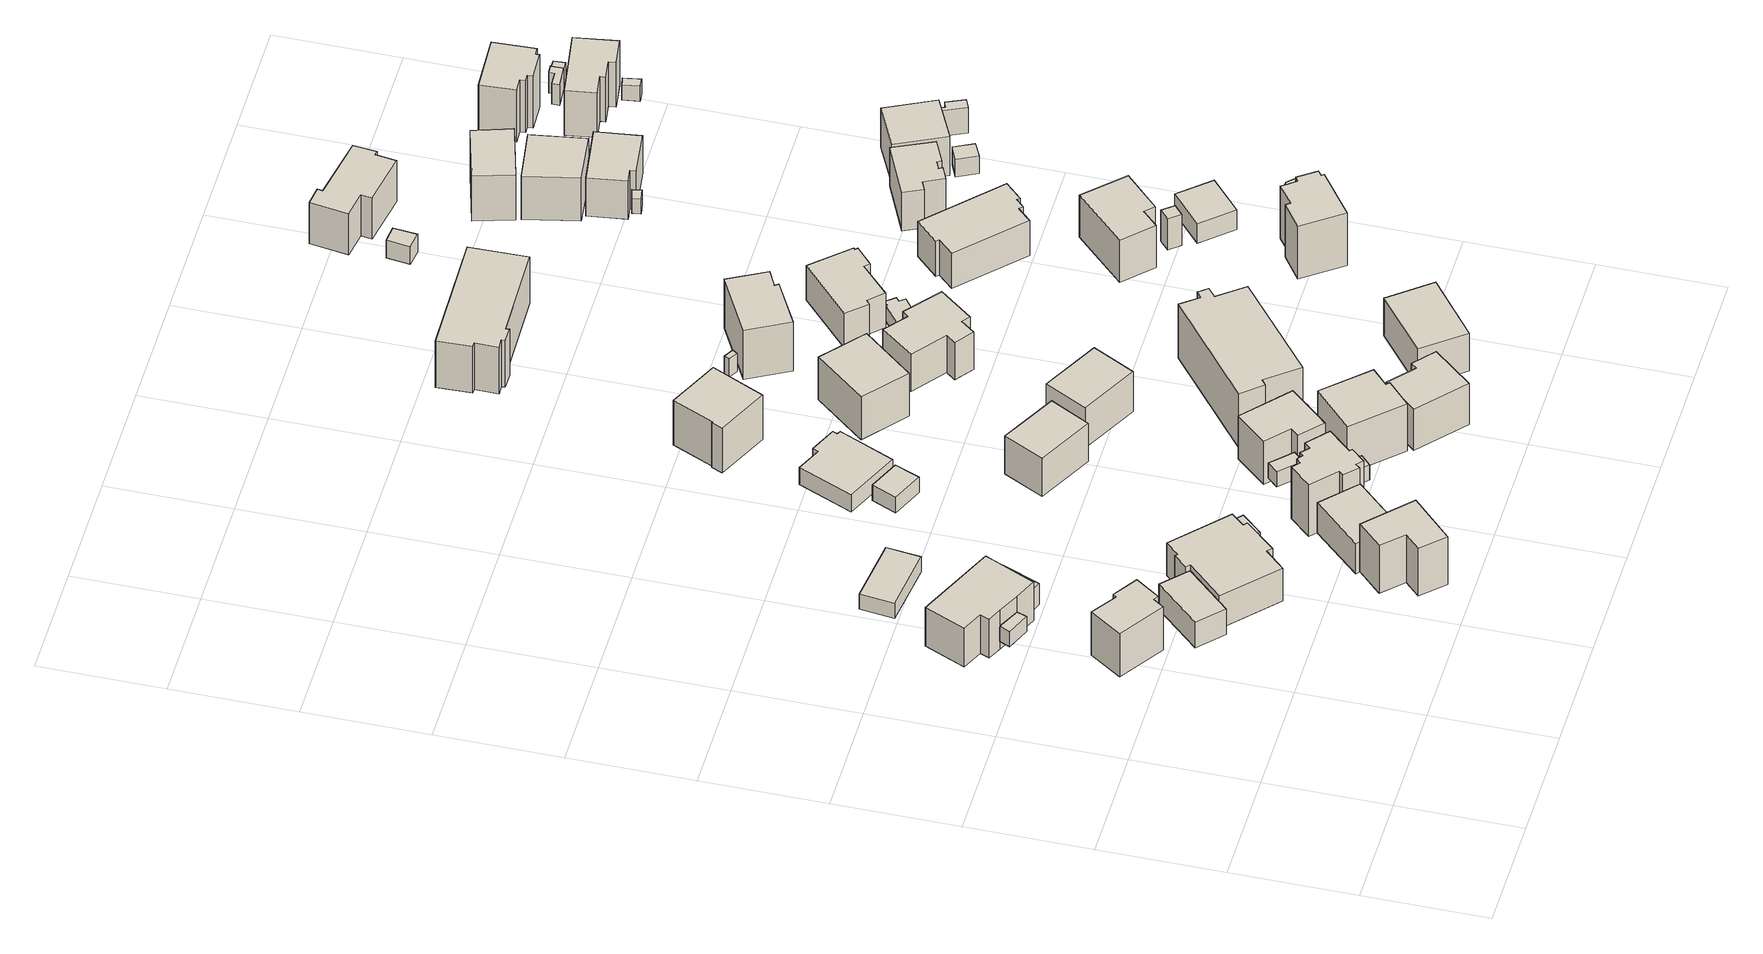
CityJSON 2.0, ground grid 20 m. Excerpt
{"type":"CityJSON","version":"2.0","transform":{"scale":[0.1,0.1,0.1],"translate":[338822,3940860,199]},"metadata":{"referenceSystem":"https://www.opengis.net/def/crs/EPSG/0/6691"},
"CityObjects":{
"building1":{"type":"Building","attributes":{"usage":"411","measuredHeight":9.3,"storeysAboveGround":2,"BuildingIDAttribute.prefecture":"14","BuildingIDAttribute.city":"14151","BuildingDetailAttribute.totalFloorArea":100.69,"BuildingDetailAttribute.buildingFootprintArea":50.34,"BuildingDetailAttribute.buildingStructureType":"601","BuildingDetailAttribute.buildingStructureOrgType":"1","BuildingDetailAttribute.orgUsage":"10","BuildingDetailAttribute.surveyYear":2015},"geometry":[{"type":"Solid","lod":"1","boundaries":[[[[0,1,2,3,4,5,6,7]],[[6,8,9,7]],[[5,10,8,6]],[[4,11,10,5]],[[3,12,11,4]],[[2,13,12,3]],[[1,14,13,2]],[[0,15,14,1]],[[7,9,15,0]],[[8,10,11,12,13,14,15,9]]]]}]},
"building2":{"type":"Building","attributes":{"BuildingIDAttribute.prefecture":"14","BuildingIDAttribute.city":"14151","BuildingDetailAttribute.surveyYear":2015},"geometry":[{"type":"Solid","lod":"1","boundaries":[[[[16,17,18,19]],[[18,20,21,19]],[[17,22,20,18]],[[16,23,22,17]],[[19,21,23,16]],[[20,22,23,21]]]]}]},
"building3":{"type":"Building","attributes":{"usage":"422","measuredHeight":5.5,"storeysAboveGround":2,"BuildingIDAttribute.prefecture":"14","BuildingIDAttribute.city":"14151","BuildingDetailAttribute.totalFloorArea":86.58,"BuildingDetailAttribute.buildingFootprintArea":43.29,"BuildingDetailAttribute.buildingStructureType":"601","BuildingDetailAttribute.buildingStructureOrgType":"1","BuildingDetailAttribute.orgUsage":"137","BuildingDetailAttribute.surveyYear":2015},"geometry":[{"type":"Solid","lod":"1","boundaries":[[[[24,25,26,27,28,29]],[[28,30,31,29]],[[27,32,30,28]],[[26,33,32,27]],[[25,34,33,26]],[[24,35,34,25]],[[29,31,35,24]],[[30,32,33,34,35,31]]]]}]},
"building4":{"type":"Building","attributes":{"usage":"411","measuredHeight":10.2,"storeysAboveGround":2,"BuildingIDAttribute.prefecture":"14","BuildingIDAttribute.city":"14151","BuildingDetailAttribute.totalFloorArea":198.02,"BuildingDetailAttribute.buildingFootprintArea":99.01,"BuildingDetailAttribute.buildingStructureType":"601","BuildingDetailAttribute.buildingStructureOrgType":"1","BuildingDetailAttribute.orgUsage":"10","BuildingDetailAttribute.surveyYear":2015},"geometry":[{"type":"Solid","lod":"1","boundaries":[[[[36,37,38,39,40,41,42,43,44,45]],[[44,46,47,45]],[[43,48,46,44]],[[42,49,48,43]],[[41,50,49,42]],[[40,51,50,41]],[[39,52,51,40]],[[38,53,52,39]],[[37,54,53,38]],[[36,55,54,37]],[[45,47,55,36]],[[46,48,49,50,51,52,53,54,55,47]]]]}]},
"building5":{"type":"Building","attributes":{"measuredHeight":7.1,"BuildingIDAttribute.prefecture":"14","BuildingIDAttribute.city":"14151","BuildingDetailAttribute.surveyYear":2015},"geometry":[{"type":"Solid","lod":"1","boundaries":[[[[56,57,58,59]],[[58,60,61,59]],[[57,62,60,58]],[[56,63,62,57]],[[59,61,63,56]],[[60,62,63,61]]]]}]},
"building6":{"type":"Building","attributes":{"usage":"422","measuredHeight":8.3,"storeysAboveGround":2,"BuildingIDAttribute.prefecture":"14","BuildingIDAttribute.city":"14151","BuildingDetailAttribute.totalFloorArea":272.08,"BuildingDetailAttribute.buildingFootprintArea":136.04,"BuildingDetailAttribute.buildingStructureType":"601","BuildingDetailAttribute.buildingStructureOrgType":"1","BuildingDetailAttribute.orgUsage":"137","BuildingDetailAttribute.surveyYear":2015},"geometry":[{"type":"Solid","lod":"1","boundaries":[[[[64,65,66,67,68,69,70,71,72,73,74,75]],[[74,76,77,75]],[[73,78,76,74]],[[72,79,78,73]],[[71,80,79,72]],[[70,81,80,71]],[[69,82,81,70]],[[68,83,82,69]],[[67,84,83,68]],[[66,85,84,67]],[[65,86,85,66]],[[64,87,86,65]],[[75,77,87,64]],[[76,78,79,80,81,82,83,84,85,86,87,77]]]]}]},
"building7":{"type":"Building","attributes":{"measuredHeight":4.7,"BuildingIDAttribute.prefecture":"14","BuildingIDAttribute.city":"14151","BuildingDetailAttribute.surveyYear":2015},"geometry":[{"type":"Solid","lod":"1","boundaries":[[[[88,89,90,91]],[[90,92,93,91]],[[89,94,92,90]],[[88,95,94,89]],[[91,93,95,88]],[[92,94,95,93]]]]}]},
"building8":{"type":"Building","attributes":{"usage":"411","measuredHeight":10.5,"storeysAboveGround":2,"BuildingIDAttribute.prefecture":"14","BuildingIDAttribute.city":"14151","BuildingDetailAttribute.totalFloorArea":117.93,"BuildingDetailAttribute.buildingFootprintArea":58.97,"BuildingDetailAttribute.buildingStructureType":"601","BuildingDetailAttribute.buildingStructureOrgType":"1","BuildingDetailAttribute.orgUsage":"10","BuildingDetailAttribute.surveyYear":2015},"geometry":[{"type":"Solid","lod":"1","boundaries":[[[[96,97,98,99,100,101]],[[100,102,103,101]],[[99,104,102,100]],[[98,105,104,99]],[[97,106,105,98]],[[96,107,106,97]],[[101,103,107,96]],[[102,104,105,106,107,103]]]]}]},
"building9":{"type":"Building","attributes":{"usage":"413","storeysAboveGround":1,"BuildingIDAttribute.prefecture":"14","BuildingIDAttribute.city":"14151","BuildingDetailAttribute.totalFloorArea":49.87,"BuildingDetailAttribute.buildingFootprintArea":49.87,"BuildingDetailAttribute.buildingStructureType":"601","BuildingDetailAttribute.buildingStructureOrgType":"1","BuildingDetailAttribute.orgUsage":"30","BuildingDetailAttribute.surveyYear":2015},"geometry":[{"type":"Solid","lod":"1","boundaries":[[[[108,109,110,111]],[[110,112,113,111]],[[109,114,112,110]],[[108,115,114,109]],[[111,113,115,108]],[[112,114,115,113]]]]}]},
"building10":{"type":"Building","attributes":{"measuredHeight":5.4,"BuildingIDAttribute.prefecture":"14","BuildingIDAttribute.city":"14151","BuildingDetailAttribute.surveyYear":2015},"geometry":[{"type":"Solid","lod":"1","boundaries":[[[[116,117,118,119,120,121]],[[120,122,123,121]],[[119,124,122,120]],[[118,125,124,119]],[[117,126,125,118]],[[116,127,126,117]],[[121,123,127,116]],[[122,124,125,126,127,123]]]]}]},
"building11":{"type":"Building","attributes":{"usage":"411","measuredHeight":7.2,"storeysAboveGround":1,"BuildingIDAttribute.prefecture":"14","BuildingIDAttribute.city":"14151","BuildingDetailAttribute.totalFloorArea":69.84,"BuildingDetailAttribute.buildingFootprintArea":69.84,"BuildingDetailAttribute.buildingStructureType":"601","BuildingDetailAttribute.buildingStructureOrgType":"1","BuildingDetailAttribute.orgUsage":"10","BuildingDetailAttribute.surveyYear":2015},"geometry":[{"type":"Solid","lod":"1","boundaries":[[[[128,129,130,131]],[[130,132,133,131]],[[129,134,132,130]],[[128,135,134,129]],[[131,133,135,128]],[[132,134,135,133]]]]}]},
"building12":{"type":"Building","attributes":{"usage":"411","measuredHeight":11.3,"storeysAboveGround":2,"BuildingIDAttribute.prefecture":"14","BuildingIDAttribute.city":"14151","BuildingDetailAttribute.totalFloorArea":107.48,"BuildingDetailAttribute.buildingFootprintArea":53.74,"BuildingDetailAttribute.buildingStructureType":"601","BuildingDetailAttribute.buildingStructureOrgType":"1","BuildingDetailAttribute.orgUsage":"10","BuildingDetailAttribute.surveyYear":2015},"geometry":[{"type":"Solid","lod":"1","boundaries":[[[[136,137,138,139,140,141,142,143,144,145,146,147,148,149,150,151]],[[150,152,153,151]],[[149,154,152,150]],[[148,155,154,149]],[[147,156,155,148]],[[146,157,156,147]],[[145,158,157,146]],[[144,159,158,145]],[[143,160,159,144]],[[142,161,160,143]],[[141,162,161,142]],[[140,163,162,141]],[[139,164,163,140]],[[138,165,164,139]],[[137,166,165,138]],[[136,167,166,137]],[[151,153,167,136]],[[152,154,155,156,157,158,159,160,161,162,163,164,165,166,167,153]]]]}]},
"building13":{"type":"Building","attributes":{"BuildingIDAttribute.prefecture":"14","BuildingIDAttribute.city":"14151","BuildingDetailAttribute.surveyYear":2015},"geometry":[{"type":"Solid","lod":"1","boundaries":[[[[168,169,170,171]],[[170,172,173,171]],[[169,174,172,170]],[[168,175,174,169]],[[171,173,175,168]],[[172,174,175,173]]]]}]},
"building14":{"type":"Building","attributes":{"usage":"413","measuredHeight":3.4,"storeysAboveGround":1,"BuildingIDAttribute.prefecture":"14","BuildingIDAttribute.city":"14151","BuildingDetailAttribute.totalFloorArea":21.57,"BuildingDetailAttribute.buildingFootprintArea":21.57,"BuildingDetailAttribute.buildingStructureType":"610","BuildingDetailAttribute.buildingStructureOrgType":"2","BuildingDetailAttribute.orgUsage":"30","BuildingDetailAttribute.surveyYear":2015},"geometry":[{"type":"Solid","lod":"1","boundaries":[[[[176,177,178,179]],[[178,180,181,179]],[[177,182,180,178]],[[176,183,182,177]],[[179,181,183,176]],[[180,182,183,181]]]]}]},
"building15":{"type":"Building","attributes":{"BuildingIDAttribute.prefecture":"14","BuildingIDAttribute.city":"14151","BuildingDetailAttribute.surveyYear":2015},"geometry":[{"type":"Solid","lod":"1","boundaries":[[[[184,185,186,187]],[[186,188,189,187]],[[185,190,188,186]],[[184,191,190,185]],[[187,189,191,184]],[[188,190,191,189]]]]}]},
"building16":{"type":"Building","attributes":{"measuredHeight":8.6,"BuildingIDAttribute.prefecture":"14","BuildingIDAttribute.city":"14151","BuildingDetailAttribute.surveyYear":2015},"geometry":[{"type":"Solid","lod":"1","boundaries":[[[[192,193,194,195]],[[194,196,197,195]],[[193,198,196,194]],[[192,199,198,193]],[[195,197,199,192]],[[196,198,199,197]]]]}]},
"building17":{"type":"Building","attributes":{"usage":"413","measuredHeight":4,"storeysAboveGround":1,"BuildingIDAttribute.prefecture":"14","BuildingIDAttribute.city":"14151","BuildingDetailAttribute.totalFloorArea":89.28,"BuildingDetailAttribute.buildingFootprintArea":89.28,"BuildingDetailAttribute.buildingStructureType":"610","BuildingDetailAttribute.buildingStructureOrgType":"2","BuildingDetailAttribute.orgUsage":"30","BuildingDetailAttribute.surveyYear":2015},"geometry":[{"type":"Solid","lod":"1","boundaries":[[[[200,201,202,203,204,205,206,207]],[[206,208,209,207]],[[205,210,208,206]],[[204,211,210,205]],[[203,212,211,204]],[[202,213,212,203]],[[201,214,213,202]],[[200,215,214,201]],[[207,209,215,200]],[[208,210,211,212,213,214,215,209]]]]}]},
"building18":{"type":"Building","attributes":{"usage":"411","measuredHeight":9.5,"storeysAboveGround":2,"BuildingIDAttribute.prefecture":"14","BuildingIDAttribute.city":"14151","BuildingDetailAttribute.totalFloorArea":118.84,"BuildingDetailAttribute.buildingFootprintArea":59.42,"BuildingDetailAttribute.buildingStructureType":"601","BuildingDetailAttribute.buildingStructureOrgType":"1","BuildingDetailAttribute.orgUsage":"10","BuildingDetailAttribute.surveyYear":2015},"geometry":[{"type":"Solid","lod":"1","boundaries":[[[[216,217,218,219,220,221]],[[220,222,223,221]],[[219,224,222,220]],[[218,225,224,219]],[[217,226,225,218]],[[216,227,226,217]],[[221,223,227,216]],[[222,224,225,226,227,223]]]]}]},
"building19":{"type":"Building","attributes":{"measuredHeight":5.6,"BuildingIDAttribute.prefecture":"14","BuildingIDAttribute.city":"14151","BuildingDetailAttribute.surveyYear":2015},"geometry":[{"type":"Solid","lod":"1","boundaries":[[[[228,229,230,231]],[[230,232,233,231]],[[229,234,232,230]],[[228,235,234,229]],[[231,233,235,228]],[[232,234,235,233]]]]}]},
"building20":{"type":"Building","attributes":{"usage":"411","measuredHeight":10.8,"storeysAboveGround":2,"BuildingIDAttribute.prefecture":"14","BuildingIDAttribute.city":"14151","BuildingDetailAttribute.totalFloorArea":142.81,"BuildingDetailAttribute.buildingFootprintArea":71.41,"BuildingDetailAttribute.buildingStructureType":"601","BuildingDetailAttribute.buildingStructureOrgType":"1","BuildingDetailAttribute.orgUsage":"10","BuildingDetailAttribute.surveyYear":2015},"geometry":[{"type":"Solid","lod":"1","boundaries":[[[[236,237,238,239,240,241]],[[240,242,243,241]],[[239,244,242,240]],[[238,245,244,239]],[[237,246,245,238]],[[236,247,246,237]],[[241,243,247,236]],[[242,244,245,246,247,243]]]]}]},
"building21":{"type":"Building","attributes":{"measuredHeight":8.9,"BuildingIDAttribute.prefecture":"14","BuildingIDAttribute.city":"14151","BuildingDetailAttribute.surveyYear":2015},"geometry":[{"type":"Solid","lod":"1","boundaries":[[[[248,249,250,251]],[[250,252,253,251]],[[249,254,252,250]],[[248,255,254,249]],[[251,253,255,248]],[[252,254,255,253]]]]}]},
"building22":{"type":"Building","attributes":{"usage":"411","measuredHeight":9.4,"storeysAboveGround":1,"BuildingIDAttribute.prefecture":"14","BuildingIDAttribute.city":"14151","BuildingDetailAttribute.totalFloorArea":76.81,"BuildingDetailAttribute.buildingFootprintArea":76.81,"BuildingDetailAttribute.buildingStructureType":"601","BuildingDetailAttribute.buildingStructureOrgType":"1","BuildingDetailAttribute.orgUsage":"10","BuildingDetailAttribute.surveyYear":2015},"geometry":[{"type":"Solid","lod":"1","boundaries":[[[[256,257,258,259,260,261]],[[260,262,263,261]],[[259,264,262,260]],[[258,265,264,259]],[[257,266,265,258]],[[256,267,266,257]],[[261,263,267,256]],[[262,264,265,266,267,263]]]]}]},
"building23":{"type":"Building","attributes":{"usage":"411","measuredHeight":9.3,"storeysAboveGround":2,"BuildingIDAttribute.prefecture":"14","BuildingIDAttribute.city":"14151","BuildingDetailAttribute.totalFloorArea":123.67,"BuildingDetailAttribute.buildingFootprintArea":61.84,"BuildingDetailAttribute.buildingStructureType":"601","BuildingDetailAttribute.buildingStructureOrgType":"1","BuildingDetailAttribute.orgUsage":"10","BuildingDetailAttribute.surveyYear":2015},"geometry":[{"type":"Solid","lod":"1","boundaries":[[[[268,269,270,271,272,273]],[[272,274,275,273]],[[271,276,274,272]],[[270,277,276,271]],[[269,278,277,270]],[[268,279,278,269]],[[273,275,279,268]],[[274,276,277,278,279,275]]]]}]},
"building24":{"type":"Building","attributes":{"usage":"411","measuredHeight":8.7,"storeysAboveGround":2,"BuildingIDAttribute.prefecture":"14","BuildingIDAttribute.city":"14151","BuildingDetailAttribute.totalFloorArea":173.28,"BuildingDetailAttribute.buildingFootprintArea":86.64,"BuildingDetailAttribute.buildingStructureType":"601","BuildingDetailAttribute.buildingStructureOrgType":"1","BuildingDetailAttribute.orgUsage":"10","BuildingDetailAttribute.surveyYear":2015},"geometry":[{"type":"Solid","lod":"1","boundaries":[[[[280,281,282,283]],[[282,284,285,283]],[[281,286,284,282]],[[280,287,286,281]],[[283,285,287,280]],[[284,286,287,285]]]]}]},
"building25":{"type":"Building","attributes":{"usage":"412","measuredHeight":11.8,"storeysAboveGround":2,"BuildingIDAttribute.prefecture":"14","BuildingIDAttribute.city":"14151","BuildingDetailAttribute.totalFloorArea":328.02,"BuildingDetailAttribute.buildingFootprintArea":164.01,"BuildingDetailAttribute.buildingStructureType":"601","BuildingDetailAttribute.buildingStructureOrgType":"1","BuildingDetailAttribute.orgUsage":"20","BuildingDetailAttribute.surveyYear":2015},"geometry":[{"type":"Solid","lod":"1","boundaries":[[[[288,289,290,291,292,293,294,295,296,297]],[[296,298,299,297]],[[295,300,298,296]],[[294,301,300,295]],[[293,302,301,294]],[[292,303,302,293]],[[291,304,303,292]],[[290,305,304,291]],[[289,306,305,290]],[[288,307,306,289]],[[297,299,307,288]],[[298,300,301,302,303,304,305,306,307,299]]]]}]},
"building26":{"type":"Building","attributes":{"usage":"411","measuredHeight":8,"storeysAboveGround":2,"BuildingIDAttribute.prefecture":"14","BuildingIDAttribute.city":"14151","BuildingDetailAttribute.totalFloorArea":133.19,"BuildingDetailAttribute.buildingFootprintArea":66.59,"BuildingDetailAttribute.buildingStructureType":"601","BuildingDetailAttribute.buildingStructureOrgType":"1","BuildingDetailAttribute.orgUsage":"10","BuildingDetailAttribute.surveyYear":2015},"geometry":[{"type":"Solid","lod":"1","boundaries":[[[[308,309,310,311,312,313,314,315,316,317]],[[316,318,319,317]],[[315,320,318,316]],[[314,321,320,315]],[[313,322,321,314]],[[312,323,322,313]],[[311,324,323,312]],[[310,325,324,311]],[[309,326,325,310]],[[308,327,326,309]],[[317,319,327,308]],[[318,320,321,322,323,324,325,326,327,319]]]]}]},
"building27":{"type":"Building","attributes":{"measuredHeight":3.8,"BuildingIDAttribute.prefecture":"14","BuildingIDAttribute.city":"14151","BuildingDetailAttribute.surveyYear":2015},"geometry":[{"type":"Solid","lod":"1","boundaries":[[[[328,329,330,331]],[[330,332,333,331]],[[329,334,332,330]],[[328,335,334,329]],[[331,333,335,328]],[[332,334,335,333]]]]}]},
"building28":{"type":"Building","attributes":{"usage":"411","measuredHeight":8.6,"storeysAboveGround":2,"BuildingIDAttribute.prefecture":"14","BuildingIDAttribute.city":"14151","BuildingDetailAttribute.totalFloorArea":126.81,"BuildingDetailAttribute.buildingFootprintArea":63.41,"BuildingDetailAttribute.buildingStructureType":"610","BuildingDetailAttribute.buildingStructureOrgType":"2","BuildingDetailAttribute.orgUsage":"10","BuildingDetailAttribute.surveyYear":2015},"geometry":[{"type":"Solid","lod":"1","boundaries":[[[[336,337,338,339]],[[338,340,341,339]],[[337,342,340,338]],[[336,343,342,337]],[[339,341,343,336]],[[340,342,343,341]]]]}]},
"building29":{"type":"Building","attributes":{"usage":"411","measuredHeight":10.7,"storeysAboveGround":2,"BuildingIDAttribute.prefecture":"14","BuildingIDAttribute.city":"14151","BuildingDetailAttribute.totalFloorArea":135.69,"BuildingDetailAttribute.buildingFootprintArea":67.85,"BuildingDetailAttribute.buildingStructureType":"601","BuildingDetailAttribute.buildingStructureOrgType":"1","BuildingDetailAttribute.orgUsage":"10","BuildingDetailAttribute.surveyYear":2015},"geometry":[{"type":"Solid","lod":"1","boundaries":[[[[344,345,346,347,348,349]],[[348,350,351,349]],[[347,352,350,348]],[[346,353,352,347]],[[345,354,353,346]],[[344,355,354,345]],[[349,351,355,344]],[[350,352,353,354,355,351]]]]}]},
"building30":{"type":"Building","attributes":{"measuredHeight":3.4,"BuildingIDAttribute.prefecture":"14","BuildingIDAttribute.city":"14151","BuildingDetailAttribute.surveyYear":2015},"geometry":[{"type":"Solid","lod":"1","boundaries":[[[[356,357,358,359,360,361,362,363]],[[362,364,365,363]],[[361,366,364,362]],[[360,367,366,361]],[[359,368,367,360]],[[358,369,368,359]],[[357,370,369,358]],[[356,371,370,357]],[[363,365,371,356]],[[364,366,367,368,369,370,371,365]]]]}]},
"building31":{"type":"Building","attributes":{"usage":"411","measuredHeight":7.6,"storeysAboveGround":2,"BuildingIDAttribute.prefecture":"14","BuildingIDAttribute.city":"14151","BuildingDetailAttribute.totalFloorArea":142.89,"BuildingDetailAttribute.buildingFootprintArea":71.44,"BuildingDetailAttribute.buildingStructureType":"601","BuildingDetailAttribute.buildingStructureOrgType":"1","BuildingDetailAttribute.orgUsage":"10","BuildingDetailAttribute.surveyYear":2015},"geometry":[{"type":"Solid","lod":"1","boundaries":[[[[372,373,374,375,376,377,378,379,380,381]],[[380,382,383,381]],[[379,384,382,380]],[[378,385,384,379]],[[377,386,385,378]],[[376,387,386,377]],[[375,388,387,376]],[[374,389,388,375]],[[373,390,389,374]],[[372,391,390,373]],[[381,383,391,372]],[[382,384,385,386,387,388,389,390,391,383]]]]}]},
"building32":{"type":"Building","attributes":{"usage":"412","measuredHeight":10.3,"storeysAboveGround":2,"BuildingIDAttribute.prefecture":"14","BuildingIDAttribute.city":"14151","BuildingDetailAttribute.totalFloorArea":315.94,"BuildingDetailAttribute.buildingFootprintArea":157.97,"BuildingDetailAttribute.buildingStructureType":"601","BuildingDetailAttribute.buildingStructureOrgType":"1","BuildingDetailAttribute.orgUsage":"20","BuildingDetailAttribute.surveyYear":2015},"geometry":[{"type":"Solid","lod":"1","boundaries":[[[[392,393,394,395,396,397,398,399,400,401]],[[400,402,403,401]],[[399,404,402,400]],[[398,405,404,399]],[[397,406,405,398]],[[396,407,406,397]],[[395,408,407,396]],[[394,409,408,395]],[[393,410,409,394]],[[392,411,410,393]],[[401,403,411,392]],[[402,404,405,406,407,408,409,410,411,403]]]]}]},
"building33":{"type":"Building","attributes":{"usage":"411","measuredHeight":8,"storeysAboveGround":2,"BuildingIDAttribute.prefecture":"14","BuildingIDAttribute.city":"14151","BuildingDetailAttribute.totalFloorArea":203.5,"BuildingDetailAttribute.buildingFootprintArea":101.75,"BuildingDetailAttribute.buildingStructureType":"601","BuildingDetailAttribute.buildingStructureOrgType":"1","BuildingDetailAttribute.orgUsage":"10","BuildingDetailAttribute.surveyYear":2015},"geometry":[{"type":"Solid","lod":"1","boundaries":[[[[412,413,414,415,416,417,418,419,420,421]],[[420,422,423,421]],[[419,424,422,420]],[[418,425,424,419]],[[417,426,425,418]],[[416,427,426,417]],[[415,428,427,416]],[[414,429,428,415]],[[413,430,429,414]],[[412,431,430,413]],[[421,423,431,412]],[[422,424,425,426,427,428,429,430,431,423]]]]}]},
"building34":{"type":"Building","attributes":{"usage":"411","measuredHeight":9.1,"storeysAboveGround":2,"BuildingIDAttribute.prefecture":"14","BuildingIDAttribute.city":"14151","BuildingDetailAttribute.totalFloorArea":142.99,"BuildingDetailAttribute.buildingFootprintArea":71.5,"BuildingDetailAttribute.buildingStructureType":"601","BuildingDetailAttribute.buildingStructureOrgType":"1","BuildingDetailAttribute.orgUsage":"10","BuildingDetailAttribute.surveyYear":2015},"geometry":[{"type":"Solid","lod":"1","boundaries":[[[[432,433,434,435,436,437]],[[436,438,439,437]],[[435,440,438,436]],[[434,441,440,435]],[[433,442,441,434]],[[432,443,442,433]],[[437,439,443,432]],[[438,440,441,442,443,439]]]]}]},
"building35":{"type":"Building","attributes":{"measuredHeight":6.5,"BuildingIDAttribute.prefecture":"14","BuildingIDAttribute.city":"14151","BuildingDetailAttribute.surveyYear":2015},"geometry":[{"type":"Solid","lod":"1","boundaries":[[[[444,445,446,447]],[[446,448,449,447]],[[445,450,448,446]],[[444,451,450,445]],[[447,449,451,444]],[[448,450,451,449]]]]}]},
"building36":{"type":"Building","attributes":{"usage":"411","measuredHeight":11.1,"storeysAboveGround":2,"BuildingIDAttribute.prefecture":"14","BuildingIDAttribute.city":"14151","BuildingDetailAttribute.totalFloorArea":113.85,"BuildingDetailAttribute.buildingFootprintArea":56.92,"BuildingDetailAttribute.buildingStructureType":"601","BuildingDetailAttribute.buildingStructureOrgType":"1","BuildingDetailAttribute.orgUsage":"10","BuildingDetailAttribute.surveyYear":2015},"geometry":[{"type":"Solid","lod":"1","boundaries":[[[[452,453,454,455,456,457,458,459,460,461,462,463]],[[462,464,465,463]],[[461,466,464,462]],[[460,467,466,461]],[[459,468,467,460]],[[458,469,468,459]],[[457,470,469,458]],[[456,471,470,457]],[[455,472,471,456]],[[454,473,472,455]],[[453,474,473,454]],[[452,475,474,453]],[[463,465,475,452]],[[464,466,467,468,469,470,471,472,473,474,475,465]]]]}]},
"building37":{"type":"Building","attributes":{"usage":"413","measuredHeight":4.7,"storeysAboveGround":1,"BuildingIDAttribute.prefecture":"14","BuildingIDAttribute.city":"14151","BuildingDetailAttribute.totalFloorArea":31.82,"BuildingDetailAttribute.buildingFootprintArea":31.82,"BuildingDetailAttribute.buildingStructureType":"601","BuildingDetailAttribute.buildingStructureOrgType":"1","BuildingDetailAttribute.orgUsage":"30","BuildingDetailAttribute.surveyYear":2015},"geometry":[{"type":"Solid","lod":"1","boundaries":[[[[476,477,478,479]],[[478,480,481,479]],[[477,482,480,478]],[[476,483,482,477]],[[479,481,483,476]],[[480,482,483,481]]]]}]},
"building38":{"type":"Building","attributes":{"usage":"411","measuredHeight":8.2,"storeysAboveGround":2,"BuildingIDAttribute.prefecture":"14","BuildingIDAttribute.city":"14151","BuildingDetailAttribute.totalFloorArea":102.24,"BuildingDetailAttribute.buildingFootprintArea":51.12,"BuildingDetailAttribute.buildingStructureType":"601","BuildingDetailAttribute.buildingStructureOrgType":"1","BuildingDetailAttribute.orgUsage":"10","BuildingDetailAttribute.surveyYear":2015},"geometry":[{"type":"Solid","lod":"1","boundaries":[[[[484,485,486,487,488,489,490,491,492,493]],[[492,494,495,493]],[[491,496,494,492]],[[490,497,496,491]],[[489,498,497,490]],[[488,499,498,489]],[[487,500,499,488]],[[486,501,500,487]],[[485,502,501,486]],[[484,503,502,485]],[[493,495,503,484]],[[494,496,497,498,499,500,501,502,503,495]]]]}]},
"building39":{"type":"Building","attributes":{"usage":"411","measuredHeight":3.7,"storeysAboveGround":1,"BuildingIDAttribute.prefecture":"14","BuildingIDAttribute.city":"14151","BuildingDetailAttribute.totalFloorArea":10.04,"BuildingDetailAttribute.buildingFootprintArea":10.04,"BuildingDetailAttribute.buildingStructureType":"601","BuildingDetailAttribute.buildingStructureOrgType":"1","BuildingDetailAttribute.orgUsage":"10","BuildingDetailAttribute.surveyYear":2015},"geometry":[{"type":"Solid","lod":"1","boundaries":[[[[504,505,506,507]],[[506,508,509,507]],[[505,510,508,506]],[[504,511,510,505]],[[507,509,511,504]],[[508,510,511,509]]]]}]},
"building40":{"type":"Building","attributes":{"usage":"411","measuredHeight":8,"storeysAboveGround":2,"BuildingIDAttribute.prefecture":"14","BuildingIDAttribute.city":"14151","BuildingDetailAttribute.totalFloorArea":21.42,"BuildingDetailAttribute.buildingFootprintArea":10.71,"BuildingDetailAttribute.buildingStructureType":"601","BuildingDetailAttribute.buildingStructureOrgType":"1","BuildingDetailAttribute.orgUsage":"10","BuildingDetailAttribute.surveyYear":2015},"geometry":[{"type":"Solid","lod":"1","boundaries":[[[[512,513,514,515,516]],[[515,517,518,516]],[[514,519,517,515]],[[513,520,519,514]],[[512,521,520,513]],[[516,518,521,512]],[[517,519,520,521,518]]]]}]},
"building41":{"type":"Building","attributes":{"BuildingIDAttribute.prefecture":"14","BuildingIDAttribute.city":"14151","BuildingDetailAttribute.surveyYear":2015},"geometry":[{"type":"Solid","lod":"1","boundaries":[[[[522,523,524,525]],[[524,526,527,525]],[[523,528,526,524]],[[522,529,528,523]],[[525,527,529,522]],[[526,528,529,527]]]]}]},
"building42":{"type":"Building","attributes":{"measuredHeight":4,"BuildingIDAttribute.prefecture":"14","BuildingIDAttribute.city":"14151","BuildingDetailAttribute.surveyYear":2015},"geometry":[{"type":"Solid","lod":"1","boundaries":[[[[530,531,532,533]],[[532,534,535,533]],[[531,536,534,532]],[[530,537,536,531]],[[533,535,537,530]],[[534,536,537,535]]]]}]},
"building43":{"type":"Building","attributes":{"usage":"411","measuredHeight":9.1,"storeysAboveGround":2,"BuildingIDAttribute.prefecture":"14","BuildingIDAttribute.city":"14151","BuildingDetailAttribute.totalFloorArea":117.83,"BuildingDetailAttribute.buildingFootprintArea":58.91,"BuildingDetailAttribute.buildingStructureType":"601","BuildingDetailAttribute.buildingStructureOrgType":"1","BuildingDetailAttribute.orgUsage":"10","BuildingDetailAttribute.surveyYear":2015},"geometry":[{"type":"Solid","lod":"1","boundaries":[[[[538,539,540,541]],[[540,542,543,541]],[[539,544,542,540]],[[538,545,544,539]],[[541,543,545,538]],[[542,544,545,543]]]]}]},
"building44":{"type":"Building","attributes":{"usage":"411","measuredHeight":9.4,"storeysAboveGround":2,"BuildingIDAttribute.prefecture":"14","BuildingIDAttribute.city":"14151","BuildingDetailAttribute.totalFloorArea":132.27,"BuildingDetailAttribute.buildingFootprintArea":66.14,"BuildingDetailAttribute.buildingStructureType":"601","BuildingDetailAttribute.buildingStructureOrgType":"1","BuildingDetailAttribute.orgUsage":"10","BuildingDetailAttribute.surveyYear":2015},"geometry":[{"type":"Solid","lod":"1","boundaries":[[[[546,547,548,549]],[[548,550,551,549]],[[547,552,550,548]],[[546,553,552,547]],[[549,551,553,546]],[[550,552,553,551]]]]}]},
"building45":{"type":"Building","attributes":{"usage":"411","measuredHeight":8.3,"storeysAboveGround":2,"BuildingIDAttribute.prefecture":"14","BuildingIDAttribute.city":"14151","BuildingDetailAttribute.totalFloorArea":118.21,"BuildingDetailAttribute.buildingFootprintArea":59.11,"BuildingDetailAttribute.buildingStructureType":"601","BuildingDetailAttribute.buildingStructureOrgType":"1","BuildingDetailAttribute.orgUsage":"10","BuildingDetailAttribute.surveyYear":2015},"geometry":[{"type":"Solid","lod":"1","boundaries":[[[[554,555,556,557,558,559]],[[558,560,561,559]],[[557,562,560,558]],[[556,563,562,557]],[[555,564,563,556]],[[554,565,564,555]],[[559,561,565,554]],[[560,562,563,564,565,561]]]]}]},
"building46":{"type":"Building","attributes":{"usage":"411","measuredHeight":9.2,"storeysAboveGround":2,"BuildingIDAttribute.prefecture":"14","BuildingIDAttribute.city":"14151","BuildingDetailAttribute.totalFloorArea":153.31,"BuildingDetailAttribute.buildingFootprintArea":76.65,"BuildingDetailAttribute.buildingStructureType":"601","BuildingDetailAttribute.buildingStructureOrgType":"1","BuildingDetailAttribute.orgUsage":"10","BuildingDetailAttribute.surveyYear":2015},"geometry":[{"type":"Solid","lod":"1","boundaries":[[[[566,567,568,569,570,571,572,573,574,575]],[[574,576,577,575]],[[573,578,576,574]],[[572,579,578,573]],[[571,580,579,572]],[[570,581,580,571]],[[569,582,581,570]],[[568,583,582,569]],[[567,584,583,568]],[[566,585,584,567]],[[575,577,585,566]],[[576,578,579,580,581,582,583,584,585,577]]]]}]},
"building47":{"type":"Building","attributes":{"usage":"412","measuredHeight":9.5,"storeysAboveGround":2,"BuildingIDAttribute.prefecture":"14","BuildingIDAttribute.city":"14151","BuildingDetailAttribute.totalFloorArea":105.61,"BuildingDetailAttribute.buildingFootprintArea":52.81,"BuildingDetailAttribute.buildingStructureType":"601","BuildingDetailAttribute.buildingStructureOrgType":"1","BuildingDetailAttribute.orgUsage":"20","BuildingDetailAttribute.surveyYear":2015},"geometry":[{"type":"Solid","lod":"1","boundaries":[[[[586,587,588,589]],[[588,590,591,589]],[[587,592,590,588]],[[586,593,592,587]],[[589,591,593,586]],[[590,592,593,591]]]]}]},
"building48":{"type":"Building","attributes":{"measuredHeight":6.5,"BuildingIDAttribute.prefecture":"14","BuildingIDAttribute.city":"14151","BuildingDetailAttribute.surveyYear":2015},"geometry":[{"type":"Solid","lod":"1","boundaries":[[[[594,595,596,597,598,599]],[[598,600,601,599]],[[597,602,600,598]],[[596,603,602,597]],[[595,604,603,596]],[[594,605,604,595]],[[599,601,605,594]],[[600,602,603,604,605,601]]]]}]},
"building49":{"type":"Building","attributes":{"BuildingIDAttribute.prefecture":"14","BuildingIDAttribute.city":"14151","BuildingDetailAttribute.surveyYear":2015},"geometry":[{"type":"Solid","lod":"1","boundaries":[[[[606,607,608,609]],[[608,610,611,609]],[[607,612,610,608]],[[606,613,612,607]],[[609,611,613,606]],[[610,612,613,611]]]]}]},
"building50":{"type":"Building","attributes":{"usage":"411","measuredHeight":11,"storeysAboveGround":2,"BuildingIDAttribute.prefecture":"14","BuildingIDAttribute.city":"14151","BuildingDetailAttribute.totalFloorArea":108.95,"BuildingDetailAttribute.buildingFootprintArea":54.48,"BuildingDetailAttribute.buildingStructureType":"601","BuildingDetailAttribute.buildingStructureOrgType":"1","BuildingDetailAttribute.orgUsage":"10","BuildingDetailAttribute.surveyYear":2015},"geometry":[{"type":"Solid","lod":"1","boundaries":[[[[614,615,616,617,618,619,620,621,622,623]],[[622,624,625,623]],[[621,626,624,622]],[[620,627,626,621]],[[619,628,627,620]],[[618,629,628,619]],[[617,630,629,618]],[[616,631,630,617]],[[615,632,631,616]],[[614,633,632,615]],[[623,625,633,614]],[[624,626,627,628,629,630,631,632,633,625]]]]}]},
"building51":{"type":"Building","attributes":{"usage":"411","measuredHeight":9.4,"storeysAboveGround":2,"BuildingIDAttribute.prefecture":"14","BuildingIDAttribute.city":"14151","BuildingDetailAttribute.totalFloorArea":112.25,"BuildingDetailAttribute.buildingFootprintArea":56.12,"BuildingDetailAttribute.buildingStructureType":"601","BuildingDetailAttribute.buildingStructureOrgType":"1","BuildingDetailAttribute.orgUsage":"10","BuildingDetailAttribute.surveyYear":2015},"geometry":[{"type":"Solid","lod":"1","boundaries":[[[[634,635,636,637,638,639,640,641]],[[640,642,643,641]],[[639,644,642,640]],[[638,645,644,639]],[[637,646,645,638]],[[636,647,646,637]],[[635,648,647,636]],[[634,649,648,635]],[[641,643,649,634]],[[642,644,645,646,647,648,649,643]]]]}]},
"building52":{"type":"Building","attributes":{"measuredHeight":6.3,"BuildingIDAttribute.prefecture":"14","BuildingIDAttribute.city":"14151","BuildingDetailAttribute.surveyYear":2015},"geometry":[{"type":"Solid","lod":"1","boundaries":[[[[650,651,652,653,654,655]],[[654,656,657,655]],[[653,658,656,654]],[[652,659,658,653]],[[651,660,659,652]],[[650,661,660,651]],[[655,657,661,650]],[[656,658,659,660,661,657]]]]}]},
"building53":{"type":"Building","attributes":{"measuredHeight":6.3,"BuildingIDAttribute.prefecture":"14","BuildingIDAttribute.city":"14151","BuildingDetailAttribute.surveyYear":2015},"geometry":[{"type":"Solid","lod":"1","boundaries":[[[[662,663,652,651]],[[652,664,665,651]],[[663,666,664,652]],[[662,667,666,663]],[[651,665,667,662]],[[664,666,667,665]]]]}]}
},
"vertices":[
[106,389,147],[94,371,147],[22,419,147],[57,471,147],[98,443,147],[102,449,147],[141,423,147],[114,384,147],[141,423,233],[114,384,233],[102,449,233],[98,443,233],[57,471,233],[22,419,233],[94,371,233],[106,389,233],
[46,591,146],[54,608,146],[90,591,146],[84,575,146],[90,591,176],[84,575,176],[54,608,176],[46,591,176],
[208,360,154],[154,302,154],[141,288,154],[102,325,154],[169,397,154],[203,365,154],[169,397,205],[203,365,205],[102,325,205],[141,288,205],[154,302,205],[208,360,205],
[54,608,130],[32,618,130],[38,633,130],[4,649,130],[34,715,130],[163,657,130],[157,643,130],[129,582,130],[126,575,130],[90,591,130],[126,575,207],[90,591,207],[129,582,207],[157,643,207],[163,657,207],[34,715,207],[4,649,207],[38,633,207],[32,618,207],[54,608,207],
[152,573,139],[129,582,139],[157,643,139],[177,635,139],[157,643,181],[177,635,181],[129,582,181],[152,573,181],
[154,302,151],[208,360,151],[203,365,151],[223,387,151],[226,383,151],[246,405,151],[330,327,151],[311,306,151],[317,301,151],[273,252,151],[265,259,151],[235,227,151],[265,259,216],[235,227,216],[273,252,216],[317,301,216],[311,306,216],[330,327,216],[246,405,216],[226,383,216],[223,387,216],[203,365,216],[208,360,216],[154,302,216],
[154,663,131],[161,681,131],[183,672,131],[177,655,131],[183,672,169],[177,655,169],[161,681,169],[154,663,169],
[339,4,141],[304,40,141],[328,64,141],[296,97,141],[334,136,141],[404,69,141],[334,136,236],[404,69,236],[296,97,236],[328,64,236],[304,40,236],[339,4,236],
[102,779,109],[109,834,109],[216,821,109],[209,766,109],[216,821,139],[209,766,139],[109,834,139],[102,779,139],
[311,306,149],[330,327,149],[342,339,149],[364,319,149],[334,286,149],[317,301,149],[334,286,185],[317,301,185],[364,319,185],[342,339,185],[330,327,185],[311,306,185],
[408,219,133],[463,168,133],[392,93,133],[336,142,133],[392,93,193],[336,142,193],[463,168,193],[408,219,193],
[503,195,114],[507,191,114],[487,169,114],[477,178,114],[471,171,114],[450,191,114],[456,198,114],[417,234,114],[448,268,114],[460,258,114],[467,265,114],[476,258,114],[481,264,114],[494,252,114],[503,262,114],[537,232,114],[503,262,217],[537,232,217],[494,252,217],[481,264,217],[476,258,217],[467,265,217],[460,258,217],[448,268,217],[417,234,217],[456,198,217],[450,191,217],[471,171,217],[477,178,217],[487,169,217],[507,191,217],[503,195,217],
[478,298,143],[494,315,143],[526,283,143],[510,267,143],[526,283,173],[510,267,173],[494,315,173],[478,298,173],
[340,873,109],[390,851,109],[373,811,109],[322,833,109],[373,811,140],[322,833,140],[390,851,140],[340,873,140],
[556,191,105],[573,207,105],[583,196,105],[566,180,105],[583,196,135],[566,180,135],[573,207,135],[556,191,135],
[384,628,133],[418,693,133],[508,645,133],[474,581,133],[508,645,209],[474,581,209],[418,693,209],[384,628,209],
[308,897,109],[347,985,109],[387,967,109],[391,976,109],[434,957,109],[431,949,109],[437,946,109],[397,857,109],[437,946,143],[397,857,143],[431,949,143],[434,957,143],[391,976,143],[387,967,143],[347,985,143],[308,897,143],
[537,291,122],[501,323,122],[545,373,122],[617,309,122],[561,246,122],[525,278,122],[561,246,208],[525,278,208],[617,309,208],[545,373,208],[501,323,208],[537,291,208],
[613,300,122],[621,308,122],[637,293,122],[629,285,122],[637,293,167],[629,285,167],[621,308,167],[613,300,167],
[655,281,86],[719,213,86],[693,188,86],[698,183,86],[660,147,86],[590,220,86],[660,147,180],[590,220,180],[698,183,180],[693,188,180],[719,213,180],[655,281,180],
[634,613,129],[598,545,129],[505,594,129],[541,662,129],[505,594,209],[541,662,209],[598,545,209],[634,613,209],
[368,1107,85],[376,1125,85],[378,1124,85],[409,1191,85],[492,1152,85],[452,1067,85],[492,1152,174],[452,1067,174],[409,1191,174],[378,1124,174],[376,1125,174],[368,1107,174],
[682,143,68],[729,196,68],[769,161,68],[777,171,68],[811,142,68],[756,78,68],[811,142,150],[756,78,150],[777,171,150],[769,161,150],[729,196,150],[682,143,150],
[524,864,114],[457,920,114],[525,1002,114],[592,946,114],[525,1002,199],[592,946,199],[457,920,199],[524,864,199],
[669,307,100],[628,358,100],[619,351,100],[591,384,100],[756,517,100],[778,489,100],[788,497,100],[800,482,100],[785,470,100],[818,428,100],[785,470,208],[818,428,208],[800,482,208],[788,497,208],[778,489,208],[756,517,208],[591,384,208],[619,351,208],[628,358,208],[669,307,208],
[641,896,126],[649,906,126],[705,861,126],[662,807,126],[650,817,126],[632,794,126],[603,816,126],[615,831,126],[563,871,126],[605,925,126],[563,871,200],[605,925,200],[615,831,200],[603,816,200],[632,794,200],[650,817,200],[662,807,200],[705,861,200],[649,906,200],[641,896,200],
[545,1141,109],[550,1150,109],[565,1141,109],[560,1133,109],[565,1141,145],[560,1133,145],[550,1150,145],[545,1141,145],
[922,249,57],[974,184,57],[879,109,57],[828,174,57],[879,109,132],[828,174,132],[974,184,132],[922,249,132],
[666,1097,98],[592,1057,98],[557,1123,98],[657,1177,98],[689,1117,98],[662,1103,98],[689,1117,196],[662,1103,196],[657,1177,196],[557,1123,196],[592,1057,196],[666,1097,196],
[702,945,125],[703,943,125],[710,949,125],[722,934,125],[716,929,125],[723,920,125],[687,893,125],[668,919,125],[687,893,156],[668,919,156],[723,920,156],[716,929,156],[722,934,156],[710,949,156],[703,943,156],[702,945,156],
[773,1010,120],[777,1006,120],[748,980,120],[741,988,120],[693,943,120],[671,966,120],[664,960,120],[636,991,120],[722,1070,120],[776,1012,120],[722,1070,189],[776,1012,189],[636,991,189],[664,960,189],[671,966,189],[693,943,189],[741,988,189],[748,980,189],[777,1006,189],[773,1010,189],
[545,1479,35],[546,1473,35],[521,1473,35],[520,1479,35],[504,1478,35],[504,1516,35],[497,1516,35],[495,1572,35],[702,1577,35],[704,1483,35],[702,1577,128],[704,1483,128],[495,1572,128],[497,1516,128],[504,1516,128],[504,1478,128],[520,1479,128],[521,1473,128],[546,1473,128],[545,1479,128],
[934,806,120],[921,793,120],[916,799,120],[895,777,120],[798,870,120],[822,895,120],[818,899,120],[853,935,120],[964,829,120],[938,802,120],[964,829,190],[938,802,190],[853,935,190],[818,899,190],[822,895,190],[798,870,190],[895,777,190],[916,799,190],[921,793,190],[934,806,190],
[952,619,109],[927,594,109],[883,638,109],[963,719,109],[1021,660,109],[966,605,109],[1021,660,193],[966,605,193],[963,719,193],[883,638,193],[927,594,193],[952,619,193],
[996,594,82],[1012,609,82],[1027,591,82],[1011,577,82],[1027,591,144],[1011,577,144],[1012,609,144],[996,594,144],
[1039,409,28],[1080,438,28],[1085,431,28],[1117,455,28],[1124,445,28],[1134,433,28],[1141,438,28],[1158,414,28],[1162,409,28],[1154,403,28],[1157,399,28],[1085,346,28],[1157,399,133],[1085,346,133],[1154,403,133],[1162,409,133],[1158,414,133],[1141,438,133],[1134,433,133],[1124,445,133],[1117,455,133],[1085,431,133],[1080,438,133],[1039,409,133],
[1122,556,78],[1068,508,78],[1025,557,78],[1079,605,78],[1025,557,117],[1079,605,117],[1068,508,117],[1122,556,117],
[988,933,113],[984,940,113],[971,934,113],[974,928,113],[952,918,113],[937,950,113],[922,943,113],[908,973,113],[997,1014,113],[1026,951,113],[997,1014,190],[1026,951,190],[908,973,190],[922,943,190],[937,950,190],[952,918,190],[974,928,190],[971,934,190],[984,940,190],[988,933,190],
[792,1674,15],[763,1678,15],[768,1716,15],[796,1713,15],[768,1716,50],[796,1713,50],[763,1678,50],[792,1674,50],
[1133,452,28],[1144,462,28],[1168,459,28],[1183,444,28],[1160,423,28],[1183,444,94],[1160,423,94],[1168,459,94],[1144,462,94],[1133,452,94],
[917,1367,66],[898,1364,66],[896,1378,66],[914,1382,66],[896,1378,96],[914,1382,96],[898,1364,96],[917,1367,96],
[1060,895,108],[1045,927,108],[1070,938,108],[1085,907,108],[1070,938,143],[1085,907,143],[1045,927,143],[1060,895,143],
[1118,971,108],[1046,936,108],[1008,1014,108],[1080,1049,108],[1008,1014,186],[1080,1049,186],[1046,936,186],[1118,971,186],
[969,1461,45],[884,1451,45],[865,1537,45],[955,1550,45],[865,1537,131],[955,1550,131],[884,1451,131],[969,1461,131],
[997,1387,52],[921,1377,52],[920,1387,52],[897,1383,52],[888,1445,52],[988,1459,52],[888,1445,128],[988,1459,128],[897,1383,128],[920,1387,128],[921,1377,128],[997,1387,128],
[904,1767,5],[899,1733,5],[812,1748,5],[815,1766,5],[771,1773,5],[780,1835,5],[811,1831,5],[810,1822,5],[915,1804,5],[911,1766,5],[915,1804,87],[911,1766,87],[810,1822,87],[811,1831,87],[780,1835,87],[771,1773,87],[815,1766,87],[812,1748,87],[899,1733,87],[904,1767,87],
[965,1573,38],[869,1546,38],[851,1608,38],[946,1634,38],[851,1608,128],[946,1634,128],[869,1546,128],[965,1573,128],
[1141,966,101],[1151,970,101],[1164,941,101],[1148,934,101],[1131,972,101],[1137,975,101],[1131,972,152],[1137,975,152],[1148,934,152],[1164,941,152],[1151,970,152],[1141,966,152],
[1137,1424,77],[1121,1422,77],[1117,1449,77],[1132,1452,77],[1117,1449,107],[1132,1452,107],[1121,1422,107],[1137,1424,107],
[1130,1580,34],[1118,1579,34],[1118,1573,34],[1071,1571,34],[1070,1580,34],[1059,1579,34],[1058,1588,34],[1036,1587,34],[1033,1644,34],[1127,1649,34],[1033,1644,138],[1127,1649,138],[1036,1587,138],[1058,1588,138],[1059,1579,138],[1070,1580,138],[1071,1571,138],[1118,1573,138],[1118,1579,138],[1130,1580,138],
[1178,1468,47],[1132,1461,47],[1130,1473,47],[1097,1468,47],[1096,1477,47],[1061,1472,47],[1054,1520,47],[1168,1537,47],[1054,1520,136],[1168,1537,136],[1061,1472,136],[1096,1477,136],[1097,1468,136],[1130,1473,136],[1132,1461,136],[1178,1468,136],
[1127,1562,56],[1141,1563,56],[1142,1543,56],[1105,1540,56],[1105,1552,56],[1127,1553,56],[1105,1552,97],[1127,1553,97],[1105,1540,97],[1142,1543,97],[1141,1563,97],[1127,1562,97],
[1158,1563,56],[1159,1544,56],[1142,1543,92],[1141,1563,92],[1159,1544,92],[1158,1563,92]
]}
